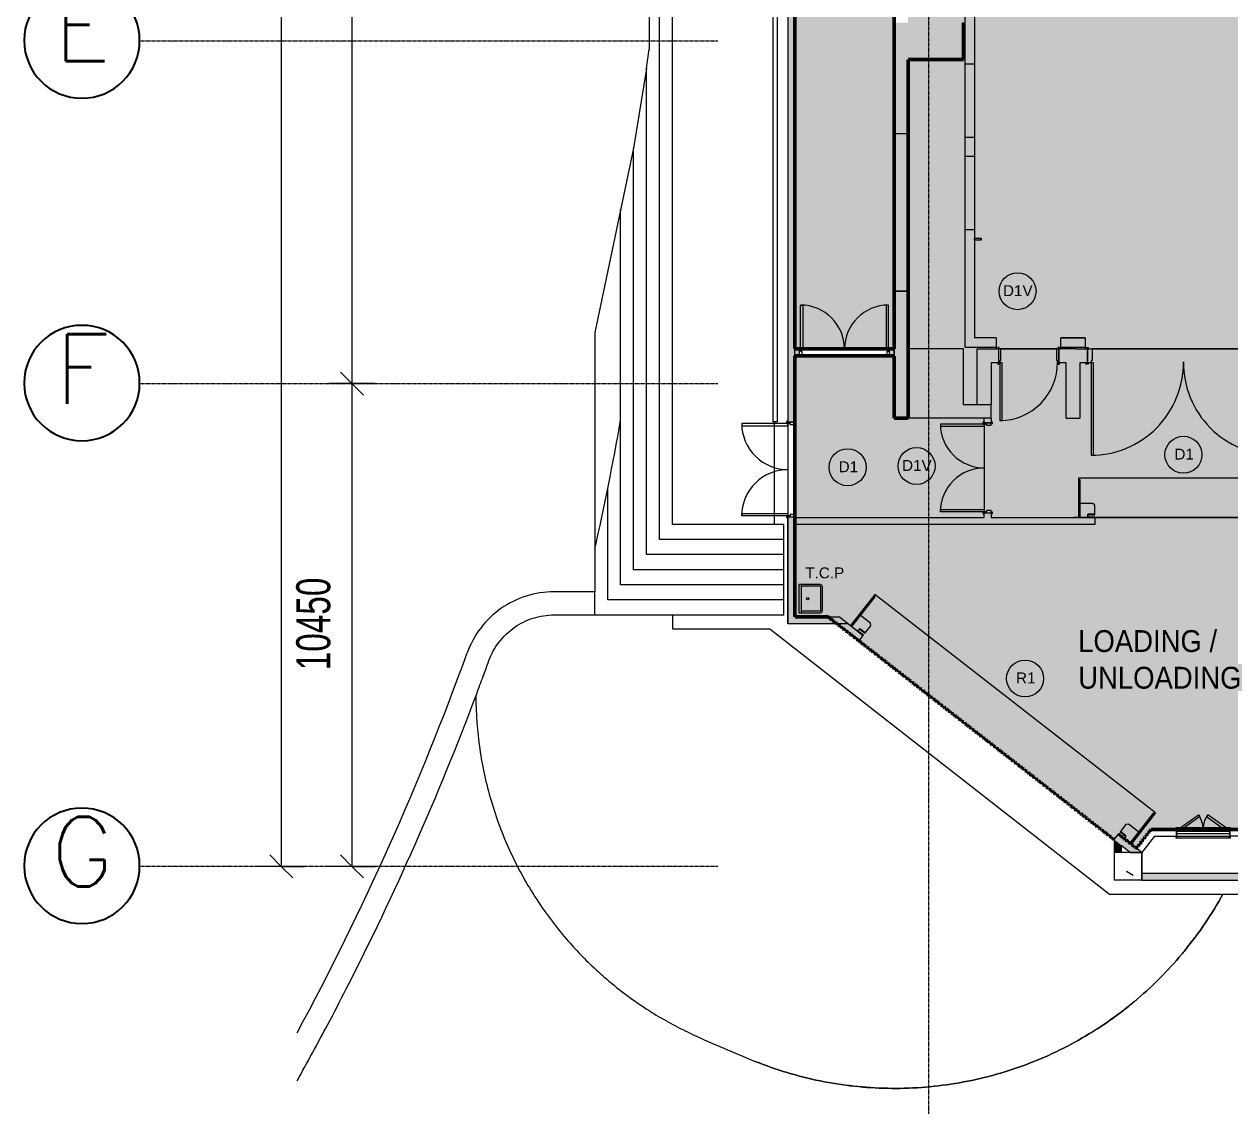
# Model space of a CAD drawing. Header units: millimetres. Extents: x 15878 to 679837, y -72324 to 391440.
# Drawn here: x 135301 to 161420, y -7050 to 16389 of the extents above; entities that cross this region are included whole.
import ezdxf

# ---------------------------------------------------------------- set-up
doc = ezdxf.new("R2010")
doc.units = ezdxf.units.MM
doc.linetypes.add('Demolished', pattern=[4.8, 3.2, -1.6])
doc.linetypes.add('Grid Line__1_200_', pattern=[10.5, 6, -1.5, 1.5, -1.5])
for name, color, linetype, lineweight in [('A-ANNO-DIMS', 211, 'Continuous', 5), ('A-ANNO-DIMS-500', 211, 'Continuous', 5), ('A-ANNO-NOTE', 131, 'Continuous', 25), ('A-DETL', 90, 'Continuous', 5), ('A-DETL-GENF', 92, 'Continuous', 5), ('A-DETL-THIN', 151, 'Continuous', 5), ('A-DOOR', 31, 'Continuous', 5), ('A-DOOR-FRAM', 31, 'Continuous', 5), ('A-FLOR', 192, 'Continuous', 5), ('A-WALL', 113, 'Continuous', 5), ('A-WALL-PATT', 111, 'Continuous', 18), ('G-ANNO-TEXT', 231, 'Continuous', 5), ('P-SANR-FIXT', 6, 'Continuous', 5), ('Q-SPCQ', 91, 'Continuous', 5), ('S-BEAM', 12, 'Continuous', 5), ('S-COLS', 52, 'Continuous', 5), ('S-GRID', 1, 'Continuous', 5), ('S-STRS', 31, 'Continuous', 5)]:
    doc.layers.add(name, color=color, linetype=linetype, lineweight=lineweight)
doc.styles.add('Arial', font='arial.ttf', dxfattribs={"width": 0.7, "height": 737.649701})
doc.styles.add('RomanS', font='romans__.ttf', dxfattribs={"height": 1504.746835})
doc.styles.add('Swis721 BT', font='swiss.ttf', dxfattribs={"width": 0.9, "height": 473.035439})
doc.styles.add('Swis721 BT_2', font='swiss.ttf', dxfattribs={"height": 236.51772})
doc.dimstyles.new('Linear_-_1_5mm_Arial', dxfattribs={"dimscale": 304.8, "dimtxt": 750, "dimasz": 1.64042, "dimexe": 1.64042, "dimexo": 0.0625, "dimgap": 0.82021, "dimtad": 1, "dimdec": 0, "dimzin": 0, "dimdsep": 46, "dimtxsty": 'Arial', "dimblk1": 'OBLIQUE', "dimblk2": 'OBLIQUE', "dimsah": 1, "dimcen": 0.09, "dimadec": 0, "dimazin": 0, "dimtfac": 1, "dimtdec": 4, "dimtix": 1, "dimtmove": 0, "dimatfit": 3, "dimfxl": 1.64042, "dimfxlon": 1, "dimtvp": 1, "dimtolj": 1, "dimtzin": 0, "dimarcsym": 2})

# ---------------------------------------------------------------- blocks, each defined once
blk = doc.blocks.new('DLN-Double Door__X03_ - _M19_1900 x 2450 _WH_-V404-G_F')
at = {"layer": 'A-DOOR', "color": 253}
for p, q in [((-900, -75), (-950, -75)), ((-950, -75), (-950, -1025)), ((-900, -1025), (-900, -75)), ((900, -75), (950, -75)), ((900, -1025), (900, -75)), ((950, -75), (950, -1025)), ((-950, -1025), (-900, -1025)), ((950, -1025), (900, -1025))]:
    blk.add_line(p, q, dxfattribs=at)
for centre, start, end in [((-950, -75), 270, 0.5), ((950, -75), 179.5, 270)]:
    blk.add_arc(centre, 950, start, end, dxfattribs=at)
at = {"layer": 'A-DOOR-FRAM', "color": 253}
for p, q in [((-960, 105), (-990, 105)), ((-990, 105), (-990, 75)), ((-990, 75), (-975, 75)), ((-975, 75), (-960, 75)), ((-925, 75), (-975, 75)), ((-975, 75), (-975, -75)), ((-960, 75), (-960, 105)), ((-925, -25), (-925, 75)), ((925, 75), (925, -25)), ((975, 75), (925, 75)), ((990, 105), (960, 105)), ((960, 105), (960, 75)), ((960, 75), (975, 75)), ((975, 75), (990, 75)), ((975, -75), (975, 75)), ((990, 75), (990, 105)), ((-975, -75), (-990, -75)), ((-990, -75), (-990, -105)), ((-990, -105), (-960, -105)), ((-960, -75), (-975, -75)), ((-975, -75), (-950, -75)), ((-960, -105), (-960, -75)), ((-950, -75), (-950, -25)), ((-950, -25), (-925, -25)), ((925, -25), (950, -25)), ((950, -25), (950, -75)), ((950, -75), (975, -75)), ((975, -75), (960, -75)), ((960, -75), (960, -105)), ((960, -105), (990, -105)), ((990, -75), (975, -75)), ((990, -105), (990, -75))]:
    blk.add_line(p, q, dxfattribs=at)
blk = doc.blocks.new('DLN-Double Door__X03_ - _M50_2000 x 2450 _WH_-16954902-G_F')
at = {"layer": 'A-DOOR', "color": 253}
for p, q in [((-950, -75), (-1000, -75)), ((-1000, -75), (-1000, -1075)), ((-950, -1075), (-950, -75)), ((950, -75), (1000, -75)), ((950, -1075), (950, -75)), ((1000, -75), (1000, -1075)), ((-1000, -1075), (-950, -1075)), ((1000, -1075), (950, -1075))]:
    blk.add_line(p, q, dxfattribs=at)
for centre, start, end in [((-1000, -75), 270, 0.5), ((1000, -75), 179.5, 270)]:
    blk.add_arc(centre, 1000, start, end, dxfattribs=at)
at = {"layer": 'A-DOOR-FRAM', "color": 253}
for p, q in [((-1010, 105), (-1040, 105)), ((-1040, 105), (-1040, 75)), ((-1040, 75), (-1025, 75)), ((-1025, 75), (-1010, 75)), ((-975, 75), (-1025, 75)), ((-1025, 75), (-1025, -75)), ((-1010, 75), (-1010, 105)), ((-975, -25), (-975, 75)), ((975, 75), (975, -25)), ((1025, 75), (975, 75)), ((1037, 105), (1010, 105)), ((1010, 105), (1010, 75)), ((1010, 75), (1025, 75)), ((1025, 75), (1037, 75)), ((1025, -75), (1025, 75)), ((1040, 75), (1040, 105)), ((-1025, -75), (-1040, -75)), ((-1040, -75), (-1040, -105)), ((-1040, -105), (-1010, -105)), ((-1010, -75), (-1025, -75)), ((-1025, -75), (-1000, -75)), ((-1010, -105), (-1010, -75)), ((-1000, -75), (-1000, -25)), ((-1000, -25), (-975, -25)), ((975, -25), (1000, -25)), ((1000, -25), (1000, -75)), ((1000, -75), (1025, -75)), ((1025, -75), (1010, -75)), ((1010, -75), (1010, -105)), ((1010, -105), (1040, -105)), ((1040, -75), (1025, -75)), ((1040, -105), (1040, -75))]:
    blk.add_line(p, q, dxfattribs=at)
blk = doc.blocks.new('DLN-Single Door__X01_ - _M11_1250 x 2450 _WH_-16935540-G_F')
at = {"layer": 'A-DOOR', "color": 253}
for p, q in [((-635, 180), (-665, 180)), ((-665, 180), (-665, 150)), ((-665, 150), (-650, 150)), ((-650, 150), (-635, 150)), ((-635, 150), (-635, 180)), ((665, 180), (635, 180)), ((635, 180), (635, 150)), ((635, 150), (650, 150)), ((650, 150), (665, 150)), ((665, 150), (665, 180)), ((-650, -150), (-665, -150)), ((-665, -150), (-665, -180)), ((-665, -180), (-635, -180)), ((-635, -150), (-650, -150)), ((-635, -180), (-635, -150)), ((-575, -150), (-625, -150)), ((-625, -150), (-625, -1400)), ((-575, -1400), (-575, -150)), ((650, -150), (635, -150)), ((635, -150), (635, -180)), ((635, -180), (665, -180)), ((665, -150), (650, -150)), ((665, -180), (665, -150)), ((-625, -1400), (-575, -1400))]:
    blk.add_line(p, q, dxfattribs=at)
blk.add_arc((-625, -150), 1250, 270, 0.5, dxfattribs=at)
at = {"layer": 'A-DOOR-FRAM', "color": 253}
for p, q in [((-600, 150), (-650, 150)), ((-650, 150), (-650, -150)), ((-600, -100), (-600, 150)), ((600, 150), (600, -100)), ((650, 150), (600, 150)), ((650, -150), (650, 150)), ((-650, -150), (-625, -150)), ((-625, -150), (-625, -100)), ((-625, -100), (-600, -100)), ((600, -100), (625, -100)), ((625, -100), (625, -150)), ((625, -150), (650, -150))]:
    blk.add_line(p, q, dxfattribs=at)
blk = doc.blocks.new('S_S_ Roller Shutter _7000mm rw_ - 4500mm RW-16026256-G_F')
at = {"layer": 'A-DOOR', "color": 253}
for p, q in [((-2350, -930), (-2350, -75)), ((-2315, -75), (-2350, -75)), ((-2315, -75), (-2350, -75)), ((-2350, -75), (-2350, -895)), ((-2150, -75), (-2315, -75)), ((-2315, -895), (-2315, -75)), ((-2150, -145), (-2150, -75)), ((-2150, -75), (-2150, -83)), ((-2000, -75), (-2150, -75)), ((-2150, -83), (-2100, -83)), ((-2150, -135), (-2150, -145)), ((-2100, -135), (-2150, -135)), ((-2000, -145), (-2150, -145)), ((-2150, -145), (-2000, -145)), ((-2100, -83), (-2100, -80)), ((-2100, -80), (-2050, -80)), ((-2100, -138), (-2100, -135)), ((-2050, -138), (-2100, -138)), ((-2050, -80), (-2050, -83)), ((-2050, -83), (-2000, -83)), ((-2000, -135), (-2050, -135)), ((-2050, -135), (-2050, -138)), ((-2000, -83), (-2000, -75)), ((-2000, -145), (-2000, -135)), ((-2000, -340), (-2000, -145)), ((2150, -75), (2000, -75)), ((2000, -75), (2000, -83)), ((2000, -83), (2050, -83)), ((2050, -135), (2000, -135)), ((2000, -135), (2000, -145)), ((2150, -145), (2000, -145)), ((2000, -145), (2000, -340)), ((2000, -145), (2150, -145)), ((2050, -83), (2050, -80)), ((2050, -80), (2100, -80)), ((2050, -138), (2050, -135)), ((2100, -138), (2050, -138)), ((2100, -80), (2100, -83)), ((2100, -83), (2150, -83)), ((2150, -135), (2100, -135)), ((2100, -135), (2100, -138)), ((2315, -75), (2150, -75)), ((2150, -75), (2150, -145)), ((2150, -83), (2150, -75)), ((2150, -145), (2150, -135)), ((2350, -75), (2315, -75)), ((2350, -75), (2315, -75)), ((2315, -75), (2315, -895)), ((2350, -930), (2350, -75)), ((2350, -895), (2350, -75)), ((-2315, -380), (-2040, -380)), ((-2040, -380), (-2000, -340)), ((2000, -340), (2040, -380)), ((2040, -380), (2315, -380)), ((-2350, -895), (-2315, -895)), ((-2344, -930), (2350, -930)), ((2315, -895), (2350, -895))]:
    blk.add_line(p, q, dxfattribs=at)
blk = doc.blocks.new('S_S_ Roller Shutter _7000mm rw_ - 7000mm RW-16026281-G_F')
at = {"layer": 'A-DOOR', "color": 253}
for p, q in [((-3850, -930), (-3850, -75)), ((-3815, -75), (-3850, -75)), ((-3850, -75), (-3850, -895)), ((-3650, -75), (-3815, -75)), ((-3815, -895), (-3815, -75)), ((-3650, -145), (-3650, -75)), ((-3650, -75), (-3650, -83)), ((-3500, -75), (-3650, -75)), ((-3650, -83), (-3600, -83)), ((-3650, -135), (-3650, -145)), ((-3600, -135), (-3650, -135)), ((-3500, -145), (-3650, -145)), ((-3650, -145), (-3500, -145)), ((-3600, -83), (-3600, -80)), ((-3600, -80), (-3550, -80)), ((-3600, -138), (-3600, -135)), ((-3550, -138), (-3600, -138)), ((-3550, -80), (-3550, -83)), ((-3550, -83), (-3500, -83)), ((-3500, -135), (-3550, -135)), ((-3550, -135), (-3550, -138)), ((-3500, -83), (-3500, -75)), ((-3500, -145), (-3500, -135)), ((-3500, -340), (-3500, -145)), ((3650, -75), (3500, -75)), ((3500, -75), (3500, -83)), ((3500, -83), (3550, -83)), ((3550, -135), (3500, -135)), ((3500, -135), (3500, -145)), ((3650, -145), (3500, -145)), ((3500, -145), (3500, -340)), ((3500, -145), (3650, -145)), ((3550, -83), (3550, -80)), ((3550, -80), (3600, -80)), ((3550, -138), (3550, -135)), ((3600, -138), (3550, -138)), ((3600, -80), (3600, -83)), ((3600, -83), (3650, -83)), ((3650, -135), (3600, -135)), ((3600, -135), (3600, -138)), ((3815, -75), (3650, -75)), ((3650, -75), (3650, -145)), ((3650, -83), (3650, -75)), ((3650, -145), (3650, -135)), ((3850, -75), (3815, -75)), ((3815, -75), (3815, -895)), ((3850, -930), (3850, -75)), ((3850, -895), (3850, -75)), ((-3812, -380), (-3540, -380)), ((-3540, -380), (-3500, -340)), ((3500, -340), (3540, -380)), ((3540, -380), (3815, -380)), ((-3850, -895), (-3815, -895)), ((-3850, -930), (3850, -930)), ((3815, -895), (3850, -895))]:
    blk.add_line(p, q, dxfattribs=at)
blk = doc.blocks.new('Service_Sink_3933 - _DLN__Service Sink-4599354-G_F')
at = {"layer": 'P-SANR-FIXT', "color": 253}
for p, q in [((305, 0), (-305, 0)), ((-305, 0), (-305, -457)), ((305, -51), (-305, -51)), ((-267, -51), (-267, -457)), ((267, -457), (267, -51)), ((305, -457), (305, 0)), ((-254, -470), (254, -470)), ((-254, -508), (254, -508))]:
    blk.add_line(p, q, dxfattribs=at)
blk.add_circle((0, -191), 25.4, dxfattribs=at)
for centre, radius, start, end in [((-254, -457), 50.8, 180, 270), ((-254, -457), 12.7, 180, 270), ((254, -457), 12.7, 270, 0), ((254, -457), 50.8, 270, 360)]:
    blk.add_arc(centre, radius, start, end, dxfattribs=at)
blk = doc.blocks.new('DLN-Double Door-AP - _AP09_ 1100 x 2100 _WH_-10331321-G_F')
at = {"layer": 'A-DOOR', "color": 253}
for p, q in [((575, 75), (-575, 75)), ((-575, 75), (-575, 25)), ((-575, 25), (-575, -25)), ((-575, 25), (575, 25)), ((575, 25), (575, 75)), ((575, -25), (575, 25)), ((-575, -25), (-575, -75)), ((-575, -25), (575, -25)), ((-575, -75), (575, -75)), ((-550, -75), (-99, -390)), ((-71, -350), (-463, -75)), ((71, -350), (463, -75)), ((550, -75), (99, -390)), ((575, -75), (575, -25)), ((-99, -390), (-71, -350)), ((99, -390), (71, -350))]:
    blk.add_line(p, q, dxfattribs=at)
for centre, start, end in [((-550, -75), 325, 359.9926), ((550, -75), 180.0074, 215)]:
    blk.add_arc(centre, 550, start, end, dxfattribs=at)
at = {"layer": 'A-DOOR-FRAM', "color": 253}
for p, q in [((-560, 105), (-590, 105)), ((-590, 105), (-590, 75)), ((-590, 75), (-575, 75)), ((-560, 75), (-560, 105)), ((560, 105), (-560, 105)), ((560, 105), (560, 75)), ((590, 105), (560, 105)), ((575, 75), (590, 75)), ((590, 75), (590, 105)), ((-575, -75), (-590, -75)), ((-590, -75), (-590, -105)), ((-590, -105), (-560, -105)), ((-560, -105), (-560, -75)), ((-560, -105), (560, -105)), ((560, -75), (560, -105)), ((560, -105), (590, -105)), ((590, -75), (575, -75)), ((590, -105), (590, -75))]:
    blk.add_line(p, q, dxfattribs=at)
blk = doc.blocks.new('DLN-Double Door__M22_ - _M22_4000 x 4000 _WH_-13614099-G_F')
at = {"layer": 'A-DOOR', "color": 253}
for p, q in [((-2000, 2150), (-1950, 2150)), ((-2000, 150), (-2000, 2150)), ((-1950, 2150), (-1950, 150)), ((1950, 2150), (1950, 150)), ((2000, 2150), (1950, 2150)), ((2000, 150), (2000, 2150)), ((-1950, 150), (-2000, 150)), ((1950, 150), (2000, 150))]:
    blk.add_line(p, q, dxfattribs=at)
for centre, start, end in [((-2000, 150), 359.5, 90), ((2000, 150), 90, 180.5)]:
    blk.add_arc(centre, 2000, start, end, dxfattribs=at)
at = {"layer": 'A-DOOR-FRAM', "color": 253}
for p, q in [((-2110, 180), (-2060, 180)), ((-2110, 150), (-2110, 180)), ((-2075, 150), (-2110, 150)), ((-2060, 150), (-2075, 150)), ((-2075, 150), (-2000, 150)), ((-2075, -150), (-2075, 150)), ((-2060, 180), (-2060, 150)), ((-2000, 150), (-2000, 100)), ((-2000, 100), (-1975, 100)), ((-1975, 100), (-1975, -150)), ((1975, 100), (2000, 100)), ((1975, -150), (1975, 100)), ((2000, 150), (2075, 150)), ((2000, 100), (2000, 150)), ((2060, 150), (2060, 180)), ((2060, 180), (2110, 180)), ((2075, 150), (2060, 150)), ((2110, 150), (2075, 150)), ((2075, 150), (2075, -150)), ((2110, 180), (2110, 150)), ((-2110, -150), (-2075, -150)), ((-2110, -180), (-2110, -150)), ((-2060, -180), (-2110, -180)), ((-2075, -150), (-2060, -150)), ((-1975, -150), (-2075, -150)), ((-2060, -150), (-2060, -180)), ((2075, -150), (1975, -150)), ((2060, -180), (2060, -150)), ((2060, -150), (2075, -150)), ((2110, -180), (2060, -180)), ((2075, -150), (2110, -150)), ((2110, -150), (2110, -180))]:
    blk.add_line(p, q, dxfattribs=at)
blk = doc.blocks.new('BIT_Steel Rod Fixing Details - 145mm-15938180-G_F')
at = {"layer": 'Q-SPCQ'}
for p, q in [((-21, 0), (21, 0)), ((21, 0), (-21, 0)), ((-20, -140), (-20, -145)), ((-20, -140), (-14, -140)), ((20, -140), (-20, -140)), ((-20, -145), (20, -145)), ((20, -145), (-20, -145)), ((-15, -6), (-15, -140)), ((-14, -6), (-15, -6)), ((15, -6), (-15, -6)), ((-15, -140), (15, -140)), ((-6, -145), (6, -145)), ((6, -145), (-6, -145)), ((14, -140), (20, -140)), ((15, -140), (15, -6)), ((20, -145), (20, -140))]:
    blk.add_line(p, q, dxfattribs=at)
at = {"layer": 'Q-SPCQ', "flags": 128}
blk.add_lwpolyline([(-15, -6), (-9, -6), (4, -6), (14, -6), (15, -6)], dxfattribs=at)
blk = doc.blocks.new('DLN-Double Door__X03_ - _M19_1900 x 2450 _WH_-V755-G_F')
at = {"layer": 'A-DOOR', "color": 254}
for p, q in [((-950, 1025), (-900, 1025)), ((-950, 75), (-950, 1025)), ((-900, 1025), (-900, 75)), ((900, 1025), (900, 75)), ((950, 1025), (900, 1025)), ((950, 75), (950, 1025)), ((-900, 75), (-950, 75)), ((900, 75), (950, 75))]:
    blk.add_line(p, q, dxfattribs=at)
for centre, start, end in [((-950, 75), 0.0053, 90), ((950, 75), 90, 179.9947)]:
    blk.add_arc(centre, 950, start, end, dxfattribs=at)
at = {"layer": 'A-DOOR', "color": 253}
for centre, start, end in [((950, 75), 179.9947, 180.5), ((-950, 75), 359.5, 0.0053)]:
    blk.add_arc(centre, 950, start, end, dxfattribs=at)
at = {"layer": 'A-DOOR-FRAM', "color": 254}
for p, q in [((-990, 105), (-960, 105)), ((-990, 75), (-990, 105)), ((-960, 75), (-975, 75)), ((-975, 75), (-950, 75)), ((-960, 105), (-960, 75)), ((950, 75), (975, 75)), ((960, 75), (960, 105)), ((960, 105), (990, 105)), ((975, 75), (960, 75)), ((990, 105), (990, 75))]:
    blk.add_line(p, q, dxfattribs=at)
at = {"layer": 'A-DOOR-FRAM', "color": 253}
for p, q in [((-950, 75), (-950, 25)), ((-950, 25), (-925, 25)), ((-925, 25), (-925, -75)), ((925, 25), (950, 25)), ((925, -75), (925, 25)), ((950, 25), (950, 75)), ((-990, -105), (-990, -75)), ((-960, -105), (-990, -105)), ((-975, -75), (-960, -75)), ((-925, -75), (-975, -75)), ((-960, -75), (-960, -105)), ((975, -75), (925, -75)), ((960, -105), (960, -75)), ((960, -75), (975, -75)), ((990, -105), (960, -105)), ((990, -75), (990, -105))]:
    blk.add_line(p, q, dxfattribs=at)
blk = doc.blocks.new('CISC HS Pipe Shapes - HA 98x4_8-18756561-G_F')
at = {"layer": 'S-BEAM'}
for p, q in [((5200, 49), (-4725, 49)), ((-4725, -49), (-4725, 49)), ((5200, 49), (5200, -49)), ((-4725, -49), (5200, -49))]:
    blk.add_line(p, q, dxfattribs=at)
blk = doc.blocks.new('DIMBLOCK29-G_F')
at = {"layer": 'A-ANNO-DIMS-500'}
for p, q in [((140866, 51707), (140616, 51957)), ((141366, 51707), (140366, 51707)), ((140866, 51707), (140866, -1843)), ((140866, 51707), (141116, 51457)), ((140866, 51707), (141366, 51707)), ((140866, -1843), (140616, -1593)), ((141366, -1843), (140366, -1843)), ((140866, -1843), (141116, -2093)), ((140866, -1843), (141366, -1843))]:
    blk.add_line(p, q, dxfattribs=at)
at = {"layer": 'A-ANNO-DIMS-500', "color": 0, "insert": (139659, 23952), "char_height": 737.6, "width": 2353.85, "attachment_point": 1, "rotation": 90, "line_spacing_factor": 0.938532, "style": 'Arial'}
blk.add_mtext('53550', dxfattribs=at)
blk = doc.blocks.new('_Oblique')
at = {"color": 0, "linetype": 'ByBlock', "lineweight": -2}
blk.add_line((-0.5, -0.5), (0.5, 0.5), dxfattribs=at)
blk = doc.blocks.new('DIMBLOCK32-G_F')
at = {"layer": 'A-ANNO-DIMS-500'}
for p, q in [((142397, 30857), (142147, 31107)), ((142897, 30857), (141897, 30857)), ((142397, 30857), (142397, 8607)), ((142397, 30857), (142647, 30607)), ((142397, 30857), (142897, 30857)), ((142397, 8607), (142147, 8857)), ((142897, 8607), (141897, 8607)), ((142397, 8607), (142647, 8357)), ((142397, 8607), (142897, 8607))]:
    blk.add_line(p, q, dxfattribs=at)
at = {"layer": 'A-ANNO-DIMS-500', "color": 0, "insert": (141190, 18752), "char_height": 737.6, "width": 2353.85, "attachment_point": 1, "rotation": 90, "line_spacing_factor": 0.938532, "style": 'Arial'}
blk.add_mtext('22250', dxfattribs=at)
blk = doc.blocks.new('DIMBLOCK33-G_F')
at = {"layer": 'A-ANNO-DIMS-500'}
for p, q in [((142397, 8607), (142147, 8857)), ((142897, 8607), (141897, 8607)), ((142397, 8607), (142397, -1843)), ((142397, 8607), (142647, 8357)), ((142397, 8607), (142897, 8607)), ((142397, -1843), (142147, -1593)), ((142897, -1843), (141897, -1843)), ((142397, -1843), (142647, -2093)), ((142397, -1843), (142897, -1843))]:
    blk.add_line(p, q, dxfattribs=at)
at = {"layer": 'A-ANNO-DIMS-500', "color": 0, "insert": (141190, 2402), "char_height": 737.6, "width": 2353.85, "attachment_point": 1, "rotation": 90, "line_spacing_factor": 0.938532, "style": 'Arial'}
blk.add_mtext('10450', dxfattribs=at)
blk = doc.blocks.new('DLN_Generic Grid Head - Scale-1_500-2074307-G_F')
at = {"layer": 'A-ANNO-NOTE'}
for start, end in [(360, 180), (180, 360)]:
    blk.add_arc((0, 2.5), 2.5, start, end, dxfattribs=at)

msp = doc.modelspace()

# ---------------------------------------------------------------- hatches: boundary and pattern name
at = {"layer": 'A-DETL-GENF', "transparency": 33554585}
for color, points in [(253, [(162731.8, -1712.5), (163496.8, -1712.5), (163496.8, 5707.5), (179169.3, 5707.5), (179169.3, 8157.5), (180919.3, 8157.5), (180919.3, 9357.5), (181719.3, 9357.5), (181719.3, 8157.5), (189381.8, 8157.5), (189381.8, 12397.5), (190581.8, 12397.5), (190581.8, 15624.2), (189381.8, 15624.2), (189381.8, 16424.2), (190581.8, 16424.2), (190581.8, 23040.8), (189381.8, 23040.8), (189381.8, 23840.8), (190581.8, 23840.8), (190581.8, 27067.5), (189381.8, 27067.5), (189381.8, 31307.5), (181719.3, 31307.5), (181719.3, 30107.5), (180919.3, 30107.5), (180919.3, 31307.5), (177206.8, 31307.5), (177206.8, 29867.5), (176706.8, 29867.5), (176706.8, 30167.5), (176906.8, 30167.5), (176906.8, 31307.5), (174481.8, 31307.5), (174481.8, 30167.5), (174681.8, 30167.5), (174681.8, 29867.5), (174181.8, 29867.5), (174181.8, 31307.5), (172906.8, 31307.5), (172906.8, 30107.5), (172106.8, 30107.5), (172106.8, 31307.5), (166831.8, 31307.5), (166831.8, 34107.5), (160381.8, 34107.5), (160381.8, 35207.5), (158631.8, 35207.5), (158631.8, 34107.5), (153831.8, 34107.5), (153831.8, 35207.5), (151981.8, 35207.5), (151981.8, 31607.5), (156231.8, 31607.5), (156231.8, 31307.5), (155631.8, 31307.5), (155631.8, 30107.5), (154431.8, 30107.5), (154431.8, 23840.8), (155631.8, 23840.8), (155631.8, 23040.8), (154431.8, 23040.8), (154431.8, 16424.2), (155631.8, 16424.2), (155631.8, 15624.2), (154431.8, 15624.2), (154431.8, 7857.5), (154131.8, 7857.5), (154131.8, 9207.5), (151981.8, 9207.5), (151981.8, 3557.5), (152701.3, 3557.5), (158894.3, -1265.4), (158986.5, -1147), (159376, -1450.4), (159693.6, -1042.5), (162294.3, -1042.5), (162294.3, -1712.5)]), (51, [(154131.8, 9357.5), (154131.8, 31457.5), (151981.8, 31457.5), (151981.8, 9357.5), (152797.8, 9357.5)])]:
    msp.add_hatch(color=color, dxfattribs=at).paths.add_polyline_path(points, flags=0)
at = {"layer": 'A-WALL-PATT', "transparency": 33554432}
h = msp.add_hatch(color=53, dxfattribs=at)
h.paths.add_polyline_path([(151969.9, 3557.5), (151981.8, 3557.5), (151981.8, 5720), (151831.8, 5720), (151831.8, 3557.5)], flags=0)
h.paths.add_polyline_path([(151969.9, 7770), (151981.8, 7770), (151981.8, 31832.5), (151831.8, 31832.5), (151831.8, 7770)], flags=0)
at = {"layer": 'A-WALL-PATT'}
for points in [[(154131.8, 14024.2), (154431.8, 14024.2), (154431.8, 15624.2), (154131.8, 15624.2), (154131.8, 15612.7)], [(154431.8, 9357.5), (154431.8, 10607.5), (154131.8, 10607.5), (154131.8, 9357.5)], [(156231.8, 7857.5), (156231.8, 8157.5), (155631.8, 8157.5), (155631.8, 7857.5), (156109.1, 7857.5)]]:
    msp.add_hatch(color=53, dxfattribs=at).paths.add_polyline_path(points, flags=0)
at = {"layer": 'A-WALL-PATT', "transparency": 33554432}
for points in [[(154431.8, 10607.5), (154431.8, 14024.2), (154131.8, 14024.2), (154131.8, 10607.5)], [(156231.8, 8157.5), (156231.8, 9357.5), (155931.8, 9357.5), (155931.8, 8157.5), (156109.1, 8157.5)], [(158153.8, 7857.5), (158153.8, 9057.5), (157853.8, 9057.5), (157853.8, 7857.5)], [(152701.3, 5557.5), (158019.8, 5557.5), (158019.8, 5707.5), (151981.8, 5707.5), (151981.8, 5557.5)], [(152893.9, 3407.5), (152701.3, 3557.5), (151831.8, 3557.5), (151831.8, 3407.5), (152797.8, 3407.5)], [(159044.3, -1542.5), (159044.3, -1382.2), (158894.3, -1265.4), (158894.3, -1542.5), (158986.5, -1542.5)], [(162294.3, -2142.5), (162294.3, -1992.5), (159494.3, -1992.5), (159494.3, -2142.5), (161903.9, -2142.5)]]:
    msp.add_hatch(color=53, dxfattribs=at).paths.add_polyline_path(points, flags=0)
at = {"layer": 'A-WALL-PATT'}
h = msp.add_hatch(color=256, dxfattribs=at)
h.paths.add_polyline_path([(152081.8, 9207.5), (152081.8, 9357.5), (151981.8, 9357.5), (151981.8, 9207.5)], flags=0)
h.paths.add_polyline_path([(154031.8, 9207.5), (154131.8, 9207.5), (154131.8, 9357.5), (154031.8, 9357.5)], flags=0)
at = {"layer": 'A-WALL-PATT', "transparency": 33554432}
h = msp.add_hatch(color=53, dxfattribs=at)
h.paths.add_polyline_path([(157853.8, 9057.5), (158064.8, 9057.5), (158064.8, 9357.5), (157692.8, 9357.5), (157692.8, 9057.5), (157764.8, 9057.5)], flags=0)
h.paths.add_polyline_path([(156392.8, 9057.5), (156392.8, 9357.5), (156231.8, 9357.5), (156231.8, 9057.5)], flags=0)
h = msp.add_hatch(color=53, dxfattribs=at)
h.paths.add_polyline_path([(162731.8, 9057.5), (162934.3, 9057.5), (162934.3, 9357.5), (162469.1, 9357.5), (162469.1, 9057.5), (162634.3, 9057.5)], flags=0)
h.paths.add_polyline_path([(158064.8, 9057.5), (158319.1, 9057.5), (158319.1, 9357.5), (158064.8, 9357.5)], flags=0)
h = msp.add_hatch(color=53, dxfattribs=at)
h.paths.add_polyline_path([(156081.8, 5707.5), (156231.8, 5707.5), (156231.8, 5807.5), (156081.8, 5807.5)], flags=0)
h.paths.add_polyline_path([(156081.8, 7757.5), (156231.8, 7757.5), (156231.8, 7857.5), (156081.8, 7857.5)], flags=0)
h = msp.add_hatch(color=53, dxfattribs=at)
h.paths.add_polyline_path([(164387.4, 5557.5), (175156.8, 5557.5), (175156.8, 5707.5), (162474.3, 5707.5), (162474.3, 5557.5), (163646.8, 5557.5)], flags=0)
h.paths.add_polyline_path([(158124.3, 5557.5), (158474.3, 5557.5), (158474.3, 5707.5), (158019.8, 5707.5), (158019.8, 5557.5)], flags=0)
h.paths.add_polyline_path([(180944.2, 5557.5), (183146.8, 5557.5), (183146.8, 5707.5), (177206.8, 5707.5), (177206.8, 5557.5), (179319.3, 5557.5)], flags=0)
h.paths.add_polyline_path([(187566.8, 5557.5), (191926.8, 5557.5), (191926.8, 5707.5), (184596.8, 5706.5), (184596.8, 5557.5), (185911.2, 5557.5)], flags=0)
h.paths.add_polyline_path([(192981.8, 5557.5), (192981.8, 5632.5), (193031.8, 5632.5), (193031.8, 5707.5), (192876.8, 5707.5), (192876.8, 5557.5)], flags=0)
h = msp.add_hatch(color=53, dxfattribs=at)
h.paths.add_polyline_path([(159494.3, -1542.5), (158986.5, -1147), (158894.3, -1265.4), (159250.2, -1542.5), (159420.4, -1542.5)], flags=0)
h.paths.add_polyline_path([(153371.5, 3035.6), (153463.6, 3153.9), (153138.1, 3407.5), (152893.9, 3407.5), (153187.5, 3178.9)], flags=0)
at = {"layer": 'S-COLS'}
for points in [[(154668.6, 15624.2), (155631.8, 15624.2), (155631.8, 16424.2), (154131.8, 16424.2), (154131.8, 15624.2), (154453.4, 15624.2)], [(154431.8, 7857.5), (154431.8, 9357.5), (154131.8, 9357.5), (154131.8, 7857.5)], [(155631.8, 7857.5), (155631.8, 9357.5), (154431.8, 9357.5), (154431.8, 7857.5), (154453.4, 7857.5)]]:
    msp.add_hatch(color=53, dxfattribs=at).paths.add_polyline_path(points, flags=0)
h = msp.add_hatch(dxfattribs=at)
h.set_pattern_fill('FP_1984', style=0, pattern_type=2)
h.set_pattern_definition([(50, (114192.5, 0), (3643.68, -318.78), [381, -4191]), (355, (114192.5, 0), (-704.86, 3821.14), [304.8, -3352.8]), (100.451, (114496, -26.6), (2938.85, 3502.33), [323.8, -3561.8]), (46.184, (114192.5, 1016), (5421.6, -840.86), [571.5, -6286.5]), (96.636, (114644.3, 946), (4748.05, 4948.55), [485.7, -5342.7]), (351.184, (114192.5, 1016), (4748.1, 4948.5), [457.2, -5029.2]), (21, (114700.5, 762), (3032.29, -2045.3), [381, -4191]), (326, (114700.5, 762), (1236.04, 3683.76), [304.8, -3352.8]), (71.451, (114953.2, 591.6), (4268.34, 1638.42), [323.8, -3561.8]), (37.5, (114192.5, 0), (61.772, 1691.1), [167.64, -3144.52, 167.64, -3235.96, -3365.5]), (37.5, (114192.5, 0), (61.772, 1691.1), [-6715.76, 167.64, -3197.86]), (7.5, (114192.5, 0), (1336.39, 2003.61), [167.64, -1772.92, 167.64, -3068.32, -1282.7]), (7.5, (114192.5, 0), (1336.39, 2003.61), [-5176.52, 167.64, -1115.06]), (327.5, (113059.7, 0), (2711.818, -114.58), [167.64, -1102.36, 167.64, -3794.76, -5257.8]), (327.5, (113059.7, 0), (2711.818, -114.58), [-5232.4, 167.64, -5090.16]), (317.5, (112551.7, 0), (2962.59, 508.53), [167.64, -1483.36, 167.64, -2463.8, -3733.8]), (317.5, (112551.7, 0), (2962.59, 508.53), [-4282.44, 167.64, -3566.16])])
h.paths.add_polyline_path([(159420.4, -2142.5), (159494.3, -2142.5), (159494.3, -1542.5), (158894.3, -1542.5), (158894.3, -2142.5)], flags=0)

# ---------------------------------------------------------------- linework, layer by layer
at = {"layer": 'A-DETL', "linetype": 'Demolished', "lineweight": 50}
for p, q in [((151981.8, 31457.5), (151981.8, 9357.5)), ((154131.8, 9357.5), (154131.8, 31457.5)), ((155631.8, 16424.2), (155631.8, 15624.2)), ((155631.8, 15624.2), (154431.8, 15624.2)), ((154431.8, 15624.2), (154431.8, 7857.5)), ((151981.8, 9357.5), (154131.8, 9357.5)), ((154131.8, 9207.5), (151981.8, 9207.5)), ((151981.8, 9207.5), (151981.8, 3557.5)), ((154131.8, 7857.5), (154131.8, 9207.5)), ((154431.8, 7857.5), (154131.8, 7857.5)), ((151981.8, 3557.5), (152701.3, 3557.5)), ((152701.3, 3557.5), (158894.3, -1265.4)), ((159376, -1450.4), (159693.6, -1042.5)), ((159693.6, -1042.5), (162294.3, -1042.5)), ((158986.5, -1147), (159376, -1450.4))]:
    msp.add_line(p, q, dxfattribs=at)
at = {"layer": 'A-DETL-THIN'}
msp.add_line((158894.3, -1265.4), (158986.5, -1147), dxfattribs=at)
for centre in [(156802.6, 10607.5), (160392.9, 7068.1), (153125.6, 6795.7), (154617.7, 6823.2), (156965.3, 2223.4)]:
    msp.add_circle(centre, 400, dxfattribs=at)
at = {"layer": 'A-FLOR'}
for p, q in [((149331.5, 5557.5), (149331.9, 51475.3)), ((148831.8, 33957.6), (148831.8, 15846.6)), ((151831.8, 31817.5), (151831.8, 7785)), ((155871.8, 29867.5), (155871.8, 9597.5)), ((148771.8, 15429.7), (148491.8, 13700.7)), ((154131.8, 10607.5), (154131.8, 14024.2)), ((148491.8, 13700.7), (147651.8, 9716.3)), ((147651.8, 9716.3), (147651.8, 4100.1)), ((156342.8, 9597.5), (156342.8, 9357.5)), ((157742.8, 9357.5), (157742.8, 9597.5)), ((157742.8, 9597.5), (158269.1, 9597.5)), ((158269.1, 9597.5), (158269.1, 9357.5)), ((156342.8, 9357.5), (156377.8, 9357.5)), ((156442.8, 9357.5), (157642.8, 9357.5)), ((157642.8, 9357.5), (156442.8, 9357.5)), ((157707.8, 9357.5), (157742.8, 9357.5)), ((158269.1, 9357.5), (158284.1, 9357.5)), ((158319.1, 9357.5), (158319.1, 9057.5)), ((158419.1, 9357.5), (162369.1, 9357.5)), ((162369.1, 9357.5), (158419.1, 9357.5)), ((156377.8, 9057.5), (156231.8, 9057.5)), ((157853.8, 9057.5), (157707.8, 9057.5)), ((156081.8, 7772.5), (156081.8, 7857.5)), ((156231.8, 7857.5), (156231.8, 7772.5)), ((151531.8, 7782.5), (151531.8, 5557.5)), ((151831.8, 7745), (151831.8, 5745)), ((156081.8, 7732.5), (156081.8, 5832.5)), ((156081.8, 5707.5), (156081.8, 5792.5)), ((156231.8, 5792.5), (156231.8, 5707.5)), ((151531.8, 5557.5), (149331.5, 5557.5)), ((151831.8, 5705), (151831.8, 3407.5)), ((151981.8, 5745), (151981.8, 5720)), ((158474.3, 5557.5), (151981.8, 5557.5)), ((151981.8, 5557.5), (151981.8, 3557.5)), ((152011.8, 5707.5), (156081.8, 5707.5)), ((156231.8, 5707.5), (164284.3, 5707.5)), ((162974.3, 5707.5), (158474.3, 5707.5)), ((147651.8, 4100.1), (146771.4, 4100.1)), ((146771.3, 3600.1), (148534.4, 3600.1)), ((149331.8, 3597.5), (149331.8, 3297.5)), ((151981.8, 3557.5), (152945.5, 3557.5)), ((152917, 3407.5), (153379.6, 3046)), ((152945.5, 3557.5), (153187.5, 3369)), ((149331.8, 3297.5), (151444.4, 3297.5)), ((151444.4, 3297.5), (158791, -2442.5)), ((153371.5, 3035.6), (158894.3, -1265.4)), ((158894.3, -1265.4), (158894.3, -1542.5)), ((159494.3, -1542.5), (159494.3, -1542.5)), ((159494.3, -1542.5), (159494.3, -1992.5)), ((159494.3, -2142.5), (162294.3, -2142.5)), ((158791, -2442.5), (161246.2, -2442.5)), ((161246.2, -2442.5), (163496.8, -2442.5))]:
    msp.add_line(p, q, dxfattribs=at)
for centre, radius, start, end in [((87775.1, 24420.5), 61655.8, 351.615066, 352.006507), ((146771.3, 2100.1), 2000, 89.99846, 125.06248), ((146771.3, 2100.1), 2000, 125.06248, 160.12651), ((87523.2, 23516.6), 61000, 331.654487, 340.12651), ((87523.2, 23516.6), 61500, 339.74596, 340.12651), ((87523.2, 23516.6), 61500, 339.36541, 339.74596), ((87523.2, 23516.6), 61500, 332.901081, 339.36541), ((87523.2, 23516.6), 61500, 332.093039, 332.901081), ((87523.2, 23516.6), 61500, 330.802641, 332.093039), ((161601.2, 20021.7), 28113.1, 245.10915, 248.11982), ((161601.2, 20021.7), 28113.1, 245.10915, 248.11982)]:
    msp.add_arc(centre, radius, start, end, dxfattribs=at)
for points, knots in [([(145360.6, 2610), (145386.7, 2682.2), (145449.7, 2821.8), (145616.9, 3079.2), (145896, 3347.2), (146243, 3518.6), (146541.9, 3588.4), (146694.6, 3600.1), (146771.3, 3600.1)], [-1, -1, -1, -1, -0.875, -0.75, -0.5, -0.25, -0.125, 0, 0, 0, 0]), ([(145077.8, 1843.6), (145079, 1460.9), (145135.5, 696.3), (145381.5, -427.7), (145783.7, -1505.5), (146334.1, -2515.8), (146974.2, -3374.6), (147451.2, -3869), (147673.8, -4075.2)], [-1, -1, -1, -1, -0.875, -0.75, -0.625, -0.5, -0.375, -0.27586207, -0.27586207, -0.27586207, -0.27586207]), ([(161246.2, -2442.5), (161010.7, -2872.3), (160714.1, -3313.4), (160377, -3721.7), (160351.4, -3752.1)], [-1, -1, -1, -1, -0.875, -0.86486486, -0.86486486, -0.86486486, -0.86486486]), ([(160351.4, -3752.1), (160377, -3721.7), (160714.1, -3313.4), (161010.7, -2872.3), (161246.2, -2442.5)], [-0.13513514, -0.13513514, -0.13513514, -0.13513514, -0.125, 0, 0, 0, 0]), ([(160351.4, -3752.1), (160062.4, -4097.1), (159398.5, -4767.2), (158226.6, -5596.6), (156888.2, -6217.8), (155459.6, -6587.2), (153987.9, -6692.9), (152521.1, -6531.2), (151579.1, -6249), (151124.3, -6066.3)], [-0.86486486, -0.86486486, -0.86486486, -0.86486486, -0.75, -0.625, -0.5, -0.375, -0.25, -0.125, 0, 0, 0, 0]), ([(159218.6, -4862.3), (159280.5, -4812.5), (159688.3, -4474.6), (160062.4, -4097.1), (160351.4, -3752.1)], [-0.27027027, -0.27027027, -0.27027027, -0.27027027, -0.25, -0.13513514, -0.13513514, -0.13513514, -0.13513514]), ([(147673.8, -4075.2), (147731.8, -4128.9), (148075.2, -4437.7), (148497.3, -4756.5), (148876.3, -4996.2), (148932.4, -5030.8)], [-0.27586207, -0.27586207, -0.27586207, -0.27586207, -0.25, -0.125, -0.10344828, -0.10344828, -0.10344828, -0.10344828]), ([(153275.4, -6603.2), (153512.4, -6628.7), (154239.8, -6674.8), (155459.6, -6587.2), (156888.2, -6217.8), (158154.3, -5630.2), (158898.8, -5119.4), (159218.6, -4862.3)], [-0.81081081, -0.81081081, -0.81081081, -0.81081081, -0.75, -0.625, -0.5, -0.375, -0.27027027, -0.27027027, -0.27027027, -0.27027027]), ([(151124.3, -6066.3), (151579.1, -6249), (152291.9, -6462.6), (153025.3, -6576.3), (153275.4, -6603.2)], [-1, -1, -1, -1, -0.875, -0.81081081, -0.81081081, -0.81081081, -0.81081081])]:
    msp.add_open_spline(points, degree=3, knots=knots, dxfattribs=at)
msp.add_open_spline([(148932.4, -5030.8), (149202, -5196.7), (149481.3, -5346.7), (149768.6, -5480.1)], degree=3, dxfattribs=at)
at = {"layer": 'A-WALL', "color": 253}
for p, q in [((151831.8, 31832.5), (151831.8, 7770)), ((155671.8, 9397.5), (155671.8, 30067.5)), ((155671.8, 15532.5), (155871.8, 15532.5)), ((154431.8, 14024.2), (154431.8, 10607.5)), ((155871.8, 13932.5), (155671.8, 13932.5)), ((155671.8, 13532.5), (155871.8, 13532.5)), ((155871.8, 11932.5), (155671.8, 11932.5)), ((154431.8, 10607.5), (154131.8, 10607.5)), ((154131.8, 10607.5), (154431.8, 10607.5)), ((156342.8, 9597.5), (155871.8, 9597.5)), ((158269.1, 9597.5), (157742.8, 9597.5)), ((155671.8, 9397.5), (156342.8, 9397.5)), ((155931.8, 8157.5), (155931.8, 9357.5)), ((155931.8, 9357.5), (156392.8, 9357.5)), ((156392.8, 9357.5), (156392.8, 9057.5)), ((158064.8, 9357.5), (157692.8, 9357.5)), ((157692.8, 9357.5), (157692.8, 9057.5)), ((157742.8, 9397.5), (158269.1, 9397.5)), ((158064.8, 9357.5), (158319.1, 9357.5)), ((156231.8, 9057.5), (156231.8, 8157.5)), ((156377.8, 9057.5), (156392.8, 9057.5)), ((157692.8, 9057.5), (157707.8, 9057.5)), ((157853.8, 7857.5), (157853.8, 9057.5)), ((158153.8, 9057.5), (158153.8, 7857.5)), ((158319.1, 9057.5), (158153.8, 9057.5)), ((157853.8, 7857.5), (158153.8, 7857.5)), ((151831.8, 7770), (151981.8, 7770)), ((156081.8, 7772.5), (156081.8, 7757.5)), ((156081.8, 7757.5), (156231.8, 7757.5)), ((156231.8, 7772.5), (156231.8, 7757.5)), ((156081.8, 5792.5), (156081.8, 5807.5)), ((156081.8, 5807.5), (156231.8, 5807.5)), ((156231.8, 5792.5), (156231.8, 5807.5)), ((151831.8, 3407.5), (151831.8, 5720)), ((151831.8, 5720), (151981.8, 5720)), ((151981.8, 5720), (151981.8, 5557.5)), ((151981.8, 5707.5), (152011.8, 5707.5)), ((158019.8, 5557.5), (151981.8, 5557.5)), ((158124.3, 5707.5), (158019.8, 5707.5)), ((158474.3, 5707.5), (158159.3, 5707.5)), ((158474.3, 5707.5), (158474.3, 5557.5)), ((153138.1, 3407.5), (151831.8, 3407.5)), ((153371.5, 3035.6), (152701.3, 3557.5)), ((153215.1, 3347.5), (153463.6, 3153.9)), ((153371.5, 3035.6), (153463.6, 3153.9)), ((159376, -1450.4), (159693.6, -1042.5)), ((159693.6, -1042.5), (160229.3, -1042.5)), ((160244.3, -1192.5), (160244.3, -1042.5)), ((161394.3, -1042.5), (161394.3, -1192.5)), ((162294.3, -1042.5), (161409.3, -1042.5)), ((158894.3, -1265.4), (158986.5, -1147)), ((159235, -1340.6), (158986.5, -1147)), ((159766.9, -1192.5), (159494.3, -1542.5)), ((159766.9, -1192.5), (160229.3, -1192.5)), ((162294.3, -1192.5), (161409.3, -1192.5)), ((159044.3, -1542.5), (158894.3, -1542.5)), ((159044.3, -1382.2), (159250.2, -1542.5)), ((159044.3, -1382.2), (159044.3, -1542.5)), ((159250.2, -1542.5), (159494.3, -1542.5)), ((159494.3, -1542.5), (159262.6, -1362.1)), ((159494.3, -1992.5), (162144.3, -1992.5)), ((159494.3, -1992.5), (159494.3, -2142.5))]:
    msp.add_line(p, q, dxfattribs=at)
at = {"layer": 'A-WALL', "color": 254}
for p, q in [((151981.8, 7770), (151981.8, 31607.5)), ((154131.8, 10607.5), (154131.8, 14024.2))]:
    msp.add_line(p, q, dxfattribs=at)
at = {"layer": 'A-WALL', "color": 9, "lineweight": 20}
for p, q in [((154131.8, 14024.2), (154131.8, 15624.2)), ((154431.8, 15624.2), (154431.8, 14024.2)), ((154131.8, 14024.2), (154431.8, 14024.2)), ((154131.8, 10607.5), (154131.8, 9357.5)), ((154431.8, 10607.5), (154431.8, 9357.5)), ((155631.8, 8157.5), (156231.8, 8157.5)), ((156231.8, 7857.5), (156231.8, 8157.5)), ((156231.8, 7857.5), (155631.8, 7857.5))]:
    msp.add_line(p, q, dxfattribs=at)
at = {"layer": 'A-WALL', "lineweight": 18}
for p, q in [((151981.8, 9357.5), (152081.8, 9357.5)), ((151981.8, 9207.5), (152081.8, 9207.5)), ((152081.8, 9207.5), (152081.8, 9357.5)), ((154031.8, 9207.5), (154031.8, 9357.5)), ((154131.8, 9357.5), (154031.8, 9357.5)), ((154131.8, 9207.5), (154031.8, 9207.5)), ((154131.8, 9207.5), (154131.8, 9357.5))]:
    msp.add_line(p, q, dxfattribs=at)
at = {"layer": 'S-COLS', "color": 9, "lineweight": 20}
for p, q in [((154131.8, 16424.2), (154131.8, 15624.2)), ((155631.8, 15624.2), (155631.8, 16424.2)), ((155631.8, 15624.2), (154431.8, 15624.2)), ((154131.8, 9357.5), (154131.8, 9207.5)), ((154131.8, 9207.5), (154131.8, 7857.5)), ((155631.8, 9357.5), (154431.8, 9357.5)), ((155631.8, 8157.5), (155631.8, 9357.5)), ((155631.8, 7857.5), (154131.8, 7857.5)), ((159494.3, -1542.5), (158894.3, -1542.5)), ((158894.3, -1542.5), (158894.3, -2142.5)), ((159494.3, -1992.5), (159494.3, -1542.5)), ((159494.3, -2142.5), (158894.3, -2142.5))]:
    msp.add_line(p, q, dxfattribs=at)
at = {"layer": 'S-COLS', "color": 253}
msp.add_line((159494.3, -2142.5), (159494.3, -1992.5), dxfattribs=at)
at = {"layer": 'S-GRID', "color": 254, "linetype": 'Grid Line__1_200_'}
for p, q in [((154881.8, 6843.3), (154881.8, 31607.5)), ((137816.2, 16024.2), (150316.2, 16024.2)), ((137816.2, 8607.5), (150316.2, 8607.5)), ((154881.8, -17971.6), (154881.8, 6792.5)), ((137816.2, -1842.5), (150316.2, -1842.5))]:
    msp.add_line(p, q, dxfattribs=at)
at = {"layer": 'S-STRS'}
for p, q in [((149051.8, 5230.8), (149051.8, 40021.7)), ((148771.8, 4904.2), (148771.8, 15429.7)), ((148491.8, 4577.5), (148491.8, 13700.7)), ((148211.8, 7813.6), (148211.8, 12372.6)), ((148211.8, 4250.8), (148211.8, 7813.6)), ((147931.8, 3924.2), (147931.8, 6331)), ((151741.8, 5557.5), (151531.8, 5557.5)), ((151741.8, 3597.5), (151741.8, 5557.5)), ((151741.8, 5230.8), (149051.8, 5230.8)), ((151741.8, 4904.2), (148771.8, 4904.2)), ((151741.8, 4577.5), (148491.8, 4577.5)), ((151741.8, 4250.8), (148211.8, 4250.8)), ((147651.8, 3600.1), (147651.8, 4100.1)), ((151741.8, 3924.2), (147931.8, 3924.2)), ((151741.8, 3597.5), (148534.4, 3597.5))]:
    msp.add_line(p, q, dxfattribs=at)
msp.add_open_spline([(147651.8, 5016.1), (147860, 5944.1), (148046.8, 6877), (148211.8, 7813.6)], degree=3, dxfattribs=at)

# ---------------------------------------------------------------- block references
at = {"layer": 'A-ANNO-NOTE', "xscale": 500, "yscale": 500, "zscale": 500}
for p in [(136550.9, 14784.8), (136550.9, 7368.1), (136550.9, -3081.9)]:
    msp.add_blockref('DLN_Generic Grid Head - Scale-1_500-2074307-G_F', p, dxfattribs=at)
at = {"layer": 'A-DOOR', "color": 253}
for name, p in [('DLN-Double Door__X03_ - _M19_1900 x 2450 _WH_-V755-G_F', (153056.8, 9282.5)), ('DLN-Single Door__X01_ - _M11_1250 x 2450 _WH_-16935540-G_F', (157042.8, 9207.5))]:
    msp.add_blockref(name, p, dxfattribs=at)
for name, p, rotation in [('DLN-Double Door__M22_ - _M22_4000 x 4000 _WH_-13614099-G_F', (160394.1, 9207.5), 180), ('DLN-Double Door__X03_ - _M50_2000 x 2450 _WH_-16954902-G_F', (151906.8, 6745), 270.0000000000002), ('DLN-Double Door__X03_ - _M19_1900 x 2450 _WH_-V404-G_F', (156156.8, 6782.5), 270), ('S_S_ Roller Shutter _7000mm rw_ - 4500mm RW-16026256-G_F', (160474.3, 5632.5), 180), ('S_S_ Roller Shutter _7000mm rw_ - 7000mm RW-16026281-G_F', (156179, 944.3), 142.0899020367055), ('DLN-Double Door-AP - _AP09_ 1100 x 2100 _WH_-10331321-G_F', (160819.3, -1117.5), 180)]:
    msp.add_blockref(name, p, dxfattribs=dict(at, rotation=rotation))
at = {"layer": 'P-SANR-FIXT', "color": 253, "rotation": 90.00000000000027}
msp.add_blockref('Service_Sink_3933 - _DLN__Service Sink-4599354-G_F', (152071.8, 3952.3), dxfattribs=at)
at = {"layer": 'Q-SPCQ', "rotation": 89.99999999999586}
msp.add_blockref('BIT_Steel Rod Fixing Details - 145mm-15938180-G_F', (155872, 11732.5), dxfattribs=at)
at = {"layer": 'S-BEAM', "rotation": 90.0000000000001}
msp.add_blockref('CISC HS Pipe Shapes - HA 98x4_8-18756561-G_F', (151556.8, 12507.5), dxfattribs=at)

# ---------------------------------------------------------------- texts
at = {"layer": 'A-ANNO-NOTE', "lineweight": 5, "char_height": 1504.747, "attachment_point": 2, "line_spacing_factor": 0.964689, "style": 'RomanS'}
for s, insert, width in [('\\fRomanS|b0|i0|c134|p2|;E', (136557.9, 17093.2), 1638), ('\\fRomanS|b0|i0|c134|p2|;F', (136557.9, 9676.5), 1548), ('\\fRomanS|b0|i0|c134|p2|;G', (136557.9, -773.5), 1800)]:
    msp.add_mtext(s, dxfattribs=dict(at, insert=insert, width=width))
at = {"layer": 'G-ANNO-TEXT', "color": 7, "attachment_point": 1, "line_spacing_factor": 1.00667}
for s, insert, char_height, width, style in [('D1V', (156487.3, 10737.6), 236.52, 738, 'Swis721 BT_2'), ('D1', (160197.6, 7198.3), 236.52, 495, 'Swis721 BT_2'), ('D1', (152930.4, 6925.8), 236.52, 495, 'Swis721 BT_2'), ('D1V', (154302.5, 6953.3), 236.52, 738, 'Swis721 BT_2'), ('T.C.P', (152207.9, 4628.1), 236.52, 972, 'Swis721 BT_2'), ('LOADING /\\PUNLOADING', (158115.4, 3270.3), 473.04, 4158, 'Swis721 BT'), ('R1', (156770.1, 2353.5), 236.52, 480, 'Swis721 BT_2')]:
    msp.add_mtext(s, dxfattribs=dict(at, insert=insert, char_height=char_height, width=width, style=style))

# ---------------------------------------------------------------- dimensions: what is measured, and where the dimension line sits
at = {"layer": 'A-ANNO-DIMS'}
for base, p1, p2, override, picture, middle in [((140866.1, -1842.5), (141366.1, 51707.5), (141366.1, -1842.5), {"dimpost": '<>', "dimfxl": 53549.999996}, 'DIMBLOCK29-G_F', (140239.2, 24932.5)), ((142397.1, 8607.5), (142897.1, 30857.5), (142897.1, 8607.5), {"dimpost": '<>', "dimfxl": 22250}, 'DIMBLOCK32-G_F', (141770.4, 19732.5)), ((142397.1, -1842.5), (142897.1, 8607.5), (142897.1, -1842.5), {"dimpost": '<>', "dimfxl": 10449.999996}, 'DIMBLOCK33-G_F', (141770.4, 3382.5))]:
    dim = msp.add_linear_dim(base=base, p1=p1, p2=p2, angle=90, dimstyle='Linear_-_1_5mm_Arial', override=override, dxfattribs=at)
    dim.commit()
    dim.dimension.update_dxf_attribs({"geometry": picture, "text_midpoint": middle})

doc.saveas('drawing.dxf')
